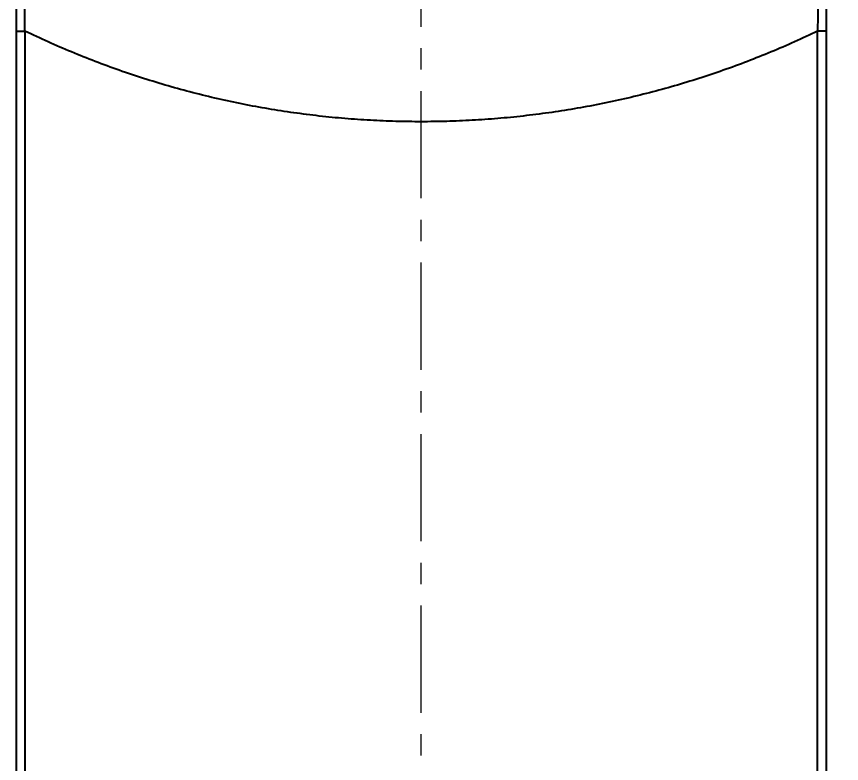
# Model space of a CAD drawing. Header units: millimetres. Extents: x 4812 to 5406, y -603 to -183.
# Drawn here: x 5099.59 to 5148.5, y -421.06 to -376.81 of the extents above; entities that cross this region are included whole.
import ezdxf

# ---------------------------------------------------------------- set-up
doc = ezdxf.new("R2010")
doc.units = ezdxf.units.MM
doc.header["$LTSCALE"] = 0.1
doc.linetypes.add('CENTERX2', pattern=[101.6, 63.5, -12.7, 12.7, -12.7])
doc.layers.get('0').update_dxf_attribs({"lineweight": 13})
doc.layers.add('CENTER', color=1, linetype='CENTERX2', lineweight=15)
doc.layers.add('DIM', color=3, linetype='Continuous', lineweight=9)
doc.styles.get("Standard").update_dxf_attribs({"font": 'arial.ttf'})
doc.dimstyles.new('사본(2) ISO-25', dxfattribs={"dimtxt": 5, "dimasz": 5, "dimexe": 1.25, "dimexo": 0.625, "dimgap": 1.5, "dimtad": 1, "dimtih": 1, "dimtoh": 1, "dimdec": 1, "dimdsep": 46, "dimtxsty": 'Standard', "dimcen": 5, "dimclrd": 3, "dimclre": 3, "dimclrt": 4, "dimadec": 0, "dimazin": 0, "dimtfac": 1, "dimtdec": 1, "dimtmove": 0, "dimatfit": 3, "dimfxl": 1.25, "dimarcsym": 0})

# ---------------------------------------------------------------- blocks, each defined once
blk = doc.blocks.new('*D7')
at = {"layer": 'Defpoints', "color": 0, "transparency": 16777216}
for p in [(5123.587, -354.241), (5151.587, -496.741), (5181.587, -496.741)]:
    blk.add_point(p, dxfattribs=at)
at = {"layer": 'DIM', "color": 3, "lineweight": -2, "transparency": 16777216}
for p, q in [((5124.212, -354.241), (5182.837, -354.241)), ((5181.587, -359.241), (5181.587, -421.438)), ((5181.587, -491.741), (5181.587, -429.544)), ((5152.212, -496.741), (5182.837, -496.741))]:
    blk.add_line(p, q, dxfattribs=at)
at = {"layer": 'DIM', "color": 3, "transparency": 16777216}
for points in [[(5180.754, -359.241), (5182.42, -359.241), (5181.587, -354.241)], [(5180.754, -491.741), (5182.42, -491.741), (5181.587, -496.741)]]:
    blk.add_solid(points, dxfattribs=at)
at = {"layer": 'DIM', "color": 4, "transparency": 16777216, "insert": (5181.587, -425.491), "char_height": 5, "attachment_point": 5}
blk.add_mtext('142.5', dxfattribs=at)

msp = doc.modelspace()

# ---------------------------------------------------------------- linework, layer by layer
at = {"lineweight": -3}
for points, knots in [([(5099.587, -377.673), (5099.587, -372.664), (5099.587, -367.725), (5099.587, -361.881), (5099.587, -360.178), (5099.587, -357.89), (5099.587, -357.201), (5099.587, -357.043)], [0, 0, 0, 0, 15.125569, 15.125569, 22.688353, 22.688353, 29.28679, 29.28679, 29.28679, 29.28679]), ([(5147.587, -357.008), (5147.587, -357.008), (5147.587, -357.736), (5147.587, -360.197), (5147.587, -361.886), (5147.587, -367.794), (5147.587, -372.66), (5147.587, -377.673)], [0, 0, 0, 0, 7.563588, 7.563588, 15.127177, 15.127177, 30.254354, 30.254354, 30.254354, 30.254354]), ([(5100.087, -377.673), (5100.031, -372.784), (5099.961, -367.948), (5099.862, -362.215), (5099.83, -360.538), (5099.785, -358.301), (5099.771, -357.623), (5099.767, -357.441)], [0, 0, 0, 0, 14.771348, 14.771348, 22.157022, 22.157022, 28.420985, 28.420985, 28.420985, 28.420985]), ([(5147.405, -357.518), (5147.4, -357.776), (5147.386, -358.42), (5147.343, -360.565), (5147.312, -362.23), (5147.211, -368.028), (5147.143, -372.78), (5147.087, -377.673)], [1.796895, 1.796895, 1.796895, 1.796895, 7.38641, 7.38641, 14.772819, 14.772819, 29.545639, 29.545639, 29.545639, 29.545639])]:
    msp.add_open_spline(points, degree=3, knots=knots, dxfattribs=at)
for points, weights in [([(5099.587, -377.673), (5099.587, -377.673), (5100.087, -377.673)], [1, 0.707106781187, 1]), ([(5123.587, -383.041), (5111.224, -383.041), (5100.087, -377.673)], [1, 0.974893546994, 1]), ([(5147.087, -377.673), (5135.95, -383.041), (5123.587, -383.041)], [1, 0.974893546994, 1]), ([(5147.587, -377.673), (5147.587, -377.673), (5147.087, -377.673)], [1, 0.707106781187, 1])]:
    msp.add_rational_spline(points, weights, degree=2, dxfattribs=at)
for points in [[(5099.587, -480.741), (5099.587, -429.207), (5099.587, -377.673)], [(5100.087, -377.673), (5100.087, -429.207), (5100.087, -480.741)], [(5147.087, -480.741), (5147.087, -429.207), (5147.087, -377.673)], [(5147.587, -377.673), (5147.587, -429.207), (5147.587, -480.741)]]:
    msp.add_open_spline(points, degree=2, dxfattribs=at)
at = {"layer": 'CENTER'}
msp.add_lwpolyline([(5123.587, -560.296), (5123.587, -340.118)], dxfattribs=at)

# ---------------------------------------------------------------- dimensions: what is measured, and where the dimension line sits
at = {"layer": 'DIM'}
dim = msp.add_linear_dim(base=(5181.587, -496.741), p1=(5123.587, -354.241), p2=(5151.587, -496.741), angle=90, dimstyle='사본(2) ISO-25', dxfattribs=at)
dim.commit()
dim.dimension.update_dxf_attribs({"geometry": '*D7', "text_midpoint": (5181.587, -425.491)})

doc.saveas('drawing.dxf')
